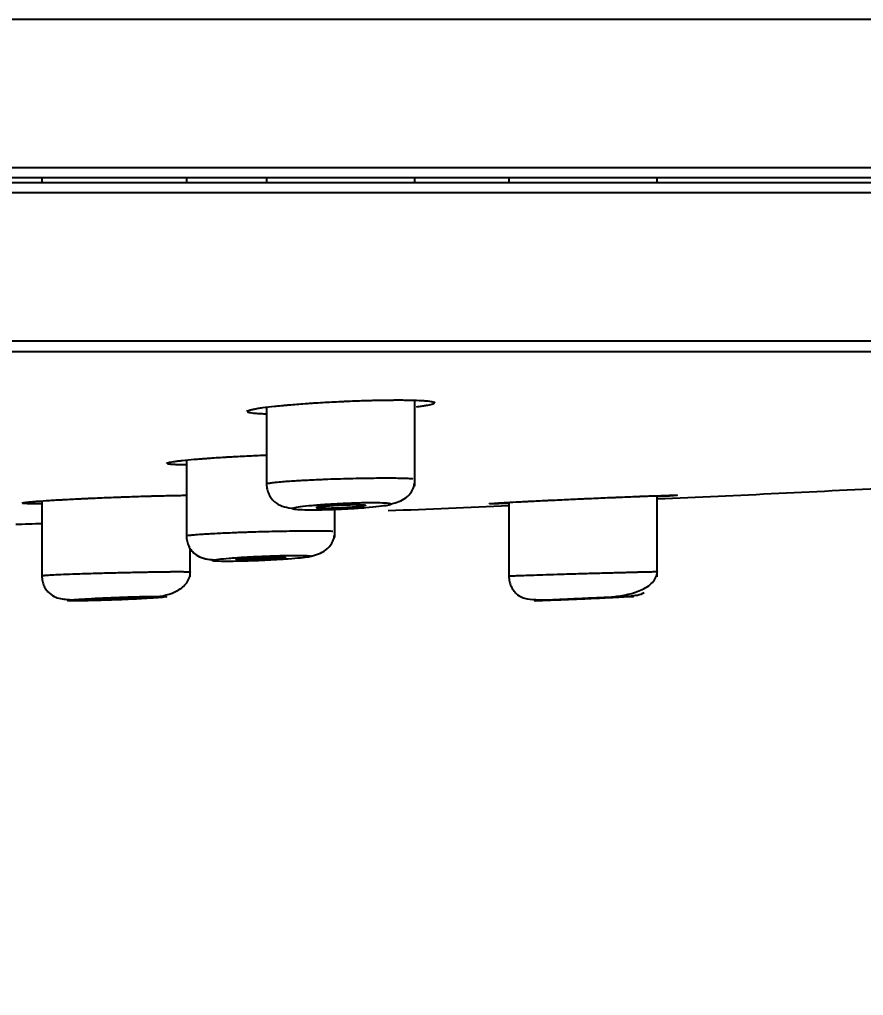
# Model space of a CAD drawing. Header units: millimetres. Extents: x 6110 to 6704, y -2661 to -1821.
# Drawn here: x 6337.052 to 6341.317, y -2068.275 to -2063.343 of the extents above; entities that cross this region are included whole.
import ezdxf

# ---------------------------------------------------------------- set-up
doc = ezdxf.new("R2010")
doc.units = ezdxf.units.MM
doc.header["$LTSCALE"] = 0.1
doc.linetypes.add('HIDDEN2', pattern=[4.7625, 3.175, -1.5875])
doc.layers.add('1', color=4, linetype='HIDDEN2', lineweight=13)
doc.layers.add('DIM', color=3, linetype='Continuous', lineweight=9)
doc.styles.get("Standard").update_dxf_attribs({"font": 'arial.ttf'})
doc.dimstyles.new('ISO-25', dxfattribs={"dimtxt": 2.5, "dimasz": 2.5, "dimexe": 1.25, "dimexo": 0.625, "dimtad": 1, "dimlfac": 5, "dimtxsty": 'Standard', "dimcen": 2.5, "dimadec": 0, "dimazin": 0, "dimtfac": 1, "dimtmove": 0, "dimatfit": 3, "dimfxl": 0, "dimarcsym": 0})

# ---------------------------------------------------------------- blocks, each defined once
blk = doc.blocks.new('*D85')
at = {"layer": 'Defpoints', "color": 0}
for p in [(6324.4599, -2027.3782), (6392.6916, -2027.3782), (6311.704, -2532.5418)]:
    blk.add_point(p, dxfattribs=at)
at = {"layer": 'DIM', "color": 0, "lineweight": -2}
for p, q in [((6325.0849, -2027.3782), (6393.9416, -2027.3782)), ((6392.6916, -2527.5418), (6392.6916, -2032.3782)), ((6312.329, -2532.5418), (6393.9416, -2532.5418))]:
    blk.add_line(p, q, dxfattribs=at)
at = {"layer": 'DIM', "color": 0}
for points in [[(6391.8583, -2032.3782), (6393.5249, -2032.3782), (6392.6916, -2027.3782)], [(6391.8583, -2527.5418), (6393.5249, -2527.5418), (6392.6916, -2532.5418)]]:
    blk.add_solid(points, dxfattribs=at)
at = {"layer": 'DIM', "color": 0, "insert": (6389.0618, -2279.96), "char_height": 5, "attachment_point": 5, "rotation": 90}
blk.add_mtext('2020,7', dxfattribs=at)
blk = doc.blocks.new('*D93')
at = {"layer": 'Defpoints', "color": 0}
for p in [(6325.0849, -2027.3782), (6402.037, -2595.9805), (6423.8203, -2595.9805)]:
    blk.add_point(p, dxfattribs=at)
at = {"layer": 'DIM', "color": 0, "lineweight": -2}
for p, q in [((6325.7099, -2027.3782), (6425.0703, -2027.3782)), ((6423.8203, -2032.3782), (6423.8203, -2590.9805)), ((6402.662, -2595.9805), (6425.0703, -2595.9805))]:
    blk.add_line(p, q, dxfattribs=at)
at = {"layer": 'DIM', "color": 0}
for points in [[(6422.9869, -2032.3782), (6424.6536, -2032.3782), (6423.8203, -2027.3782)], [(6422.9869, -2590.9805), (6424.6536, -2590.9805), (6423.8203, -2595.9805)]]:
    blk.add_solid(points, dxfattribs=at)
at = {"layer": 'DIM', "color": 0, "insert": (6420.1905, -2311.6794), "char_height": 5, "attachment_point": 5, "rotation": 90}
blk.add_mtext('2274,4', dxfattribs=at)

msp = doc.modelspace()

# ---------------------------------------------------------------- hatches: boundary and pattern name
at = {"layer": 'DIM'}
h = msp.add_hatch(dxfattribs=at)
h.set_pattern_fill('ANSI31', color=2)
edge = h.paths.add_edge_path()
edge.add_line((6619.6172, -2595.9805), (6619.6172, -1962.2056))
edge.add_line((6634.6172, -1966.1101), (6619.6172, -1966.1101))
edge.add_line((6634.6172, -2610.9805), (6634.6172, -1966.1101))
edge.add_line((6634.6172, -2610.9805), (6184.4567, -2610.9805))
edge.add_line((6619.6172, -2595.9805), (6184.4567, -2595.9805))
edge.add_line((6184.4567, -2610.9805), (6184.4567, -2595.9805))

# ---------------------------------------------------------------- linework, layer by layer
at = {"layer": '1', "color": 7, "linetype": 'Continuous', "lineweight": -3}
for p, q in [((6351.8421, -2063.3432), (6296.9577, -2063.3432)), ((6296.2749, -2064.0902), (6352.5249, -2064.0902)), ((6296.2749, -2064.1422), (6352.5249, -2064.1422)), ((6337.1652, -2064.1422), (6337.1652, -2064.1672)), ((6337.8959, -2064.1422), (6337.8959, -2064.1672)), ((6338.3007, -2064.1422), (6338.3007, -2064.1672)), ((6339.0507, -2064.1672), (6339.0507, -2064.1422)), ((6339.5249, -2064.1422), (6339.5249, -2064.1672)), ((6340.2749, -2064.1672), (6340.2749, -2064.1422)), ((6296.2749, -2064.1672), (6352.5249, -2064.1672)), ((6352.5249, -2064.2192), (6296.2749, -2064.2192)), ((6296.9577, -2064.9661), (6351.8421, -2064.9661)), ((6351.207, -2065.0233), (6297.5928, -2065.0233)), ((6339.0507, -2065.7007), (6339.0507, -2065.2676)), ((6338.3007, -2065.3025), (6338.3007, -2065.7007)), ((6337.8959, -2065.5696), (6337.8959, -2065.9601)), ((6337.1652, -2065.7761), (6337.1652, -2066.1596)), ((6339.5249, -2065.7832), (6339.5249, -2066.1591)), ((6340.2749, -2066.1591), (6340.2749, -2065.7496)), ((6338.6459, -2065.9601), (6338.6459, -2065.8159)), ((6338.6459, -2065.9607), (6338.6459, -2065.96)), ((6337.9152, -2066.1596), (6337.9152, -2066.017)), ((6339.5249, -2066.1591), (6339.5249, -2066.1596)), ((6340.2749, -2066.1596), (6340.2749, -2066.1591))]:
    msp.add_line(p, q, dxfattribs=at)
for start, end in [(272.631341, 272.913248), (272.319479, 272.459288), (271.887847, 271.918108)]:
    msp.add_arc((6328.7976, -1816.0297), 250, start, end, dxfattribs=at)
for points, knots in [([(6338.2007, -2065.3243), (6338.2007, -2065.3243), (6338.2007, -2065.3242), (6338.2009, -2065.3223), (6338.204, -2065.3203), (6338.2118, -2065.3176), (6338.2135, -2065.3171), (6338.2174, -2065.316), (6338.2195, -2065.3154), (6338.2264, -2065.3138), (6338.2369, -2065.3115), (6338.2503, -2065.3092), (6338.2613, -2065.3074), (6338.2652, -2065.3069), (6338.2732, -2065.3057), (6338.2775, -2065.3051), (6338.2993, -2065.3021), (6338.319, -2065.2997), (6338.3519, -2065.2962), (6338.3634, -2065.295), (6338.3816, -2065.2933), (6338.3878, -2065.2927), (6338.4003, -2065.2916), (6338.4067, -2065.291), (6338.439, -2065.2882), (6338.4663, -2065.286), (6338.5023, -2065.2835), (6338.5095, -2065.283), (6338.5243, -2065.282), (6338.5317, -2065.2815), (6338.5541, -2065.28), (6338.5692, -2065.2791), (6338.6148, -2065.2764), (6338.6456, -2065.2748), (6338.6848, -2065.273), (6338.6926, -2065.2726), (6338.7082, -2065.2719), (6338.716, -2065.2716), (6338.7391, -2065.2707), (6338.7698, -2065.2695), (6338.7999, -2065.2686), (6338.8222, -2065.2679), (6338.8296, -2065.2677), (6338.8444, -2065.2674), (6338.8517, -2065.2672), (6338.8877, -2065.2664), (6338.915, -2065.2661), (6338.9472, -2065.2659), (6338.9536, -2065.2659), (6338.9661, -2065.2658), (6338.9722, -2065.2658), (6338.9904, -2065.2659), (6339.0019, -2065.266), (6339.0347, -2065.2665), (6339.0543, -2065.267), (6339.0759, -2065.268), (6339.0801, -2065.2682), (6339.0881, -2065.2687), (6339.0919, -2065.2689), (6339.1028, -2065.2697), (6339.116, -2065.2707), (6339.1263, -2065.272), (6339.133, -2065.2731), (6339.135, -2065.2735), (6339.1388, -2065.2742), (6339.1405, -2065.2746), (6339.1479, -2065.2766), (6339.1508, -2065.2783), (6339.1507, -2065.2801)], [0, 0, 0, 0, 0.001683, 0.001683, 0.064136, 0.064136, 0.079749, 0.079749, 0.095363, 0.095363, 0.126589, 0.157815, 0.157815, 0.173429, 0.173429, 0.189042, 0.189042, 0.251495, 0.251495, 0.282721, 0.282721, 0.298334, 0.298334, 0.313948, 0.313948, 0.3764, 0.3764, 0.392014, 0.392014, 0.407627, 0.407627, 0.438853, 0.438853, 0.501306, 0.501306, 0.516919, 0.516919, 0.532533, 0.532533, 0.563759, 0.594985, 0.594985, 0.610599, 0.610599, 0.626212, 0.626212, 0.688665, 0.688665, 0.704278, 0.704278, 0.719891, 0.719891, 0.751118, 0.751118, 0.813571, 0.813571, 0.829184, 0.829184, 0.844797, 0.844797, 0.876023, 0.90725, 0.90725, 0.922863, 0.922863, 0.938476, 0.938476, 1, 1, 1, 1]), ([(6339.1471, -2065.2838), (6339.1466, -2065.2841), (6339.146, -2065.2844), (6339.1442, -2065.2852), (6339.1428, -2065.2858), (6339.1351, -2065.2884), (6339.126, -2065.2906), (6339.111, -2065.2935), (6339.1079, -2065.2941), (6339.1011, -2065.2953), (6339.0976, -2065.2959), (6339.0865, -2065.2976), (6339.0785, -2065.2988), (6339.0654, -2065.3006), (6339.0609, -2065.3012), (6339.0561, -2065.3018)], [0, 0, 0, 0, 0.053089, 0.053089, 0.147572, 0.147572, 0.525505, 0.525505, 0.619988, 0.619988, 0.714471, 0.714471, 0.903438, 0.903438, 1, 1, 1, 1]), ([(6338.2955, -2065.3371), (6338.29, -2065.3369), (6338.2848, -2065.3367), (6338.2712, -2065.3361), (6338.2632, -2065.3357), (6338.2523, -2065.3349), (6338.2488, -2065.3347), (6338.2421, -2065.3341), (6338.239, -2065.3338), (6338.2243, -2065.3323), (6338.2154, -2065.331), (6338.208, -2065.329), (6338.2067, -2065.3286), (6338.2048, -2065.3279), (6338.2041, -2065.3276), (6338.2035, -2065.3273)], [0, 0, 0, 0, 0.108373, 0.108373, 0.292062, 0.292062, 0.383906, 0.383906, 0.47575, 0.47575, 0.843127, 0.843127, 0.934971, 0.934971, 1, 1, 1, 1]), ([(6337.7959, -2065.5861), (6337.7959, -2065.5861), (6337.7959, -2065.5861), (6337.7959, -2065.5848), (6337.7989, -2065.5833), (6337.8065, -2065.5814), (6337.8083, -2065.581), (6337.8121, -2065.5801), (6337.8141, -2065.5797), (6337.8209, -2065.5785), (6337.8314, -2065.5768), (6337.8446, -2065.575), (6337.8556, -2065.5736), (6337.8594, -2065.5732), (6337.8674, -2065.5723), (6337.8716, -2065.5718), (6337.8933, -2065.5695), (6337.913, -2065.5676), (6337.9458, -2065.5648), (6337.9573, -2065.5638), (6337.9754, -2065.5624), (6337.9816, -2065.5619), (6337.9941, -2065.561), (6338.0005, -2065.5605), (6338.0327, -2065.5582), (6338.0599, -2065.5564), (6338.0958, -2065.5542), (6338.1031, -2065.5537), (6338.1178, -2065.5529), (6338.1253, -2065.5524), (6338.1477, -2065.5512), (6338.1627, -2065.5504), (6338.2082, -2065.548), (6338.2391, -2065.5465), (6338.2782, -2065.5448), (6338.2861, -2065.5445), (6338.2963, -2065.5441), (6338.2986, -2065.544), (6338.301, -2065.5439)], [0, 0, 0, 0, 0.000706, 0.000706, 0.12072, 0.12072, 0.150723, 0.150723, 0.180726, 0.180726, 0.240733, 0.30074, 0.30074, 0.330743, 0.330743, 0.360747, 0.360747, 0.48076, 0.48076, 0.540767, 0.540767, 0.57077, 0.57077, 0.600774, 0.600774, 0.720787, 0.720787, 0.750791, 0.750791, 0.780794, 0.780794, 0.840801, 0.840801, 0.960814, 0.960814, 0.990818, 0.990818, 1, 1, 1, 1]), ([(6337.8906, -2065.5943), (6337.8855, -2065.5942), (6337.8806, -2065.5941), (6337.8673, -2065.5938), (6337.8593, -2065.5936), (6337.8483, -2065.5932), (6337.8448, -2065.593), (6337.8381, -2065.5927), (6337.8349, -2065.5925), (6337.82, -2065.5916), (6337.8111, -2065.5907), (6337.8035, -2065.5894), (6337.8022, -2065.5892), (6337.8002, -2065.5887), (6337.7995, -2065.5885), (6337.7988, -2065.5883)], [0, 0, 0, 0, 0.101181, 0.101181, 0.28616, 0.28616, 0.378649, 0.378649, 0.471138, 0.471138, 0.841095, 0.841095, 0.933585, 0.933585, 1, 1, 1, 1]), ([(6338.3007, -2065.6901), (6338.3008, -2065.6895), (6338.3031, -2065.688), (6338.3146, -2065.6854), (6338.3374, -2065.6823), (6338.3697, -2065.6792), (6338.4069, -2065.6763), (6338.443, -2065.6739), (6338.4795, -2065.6718), (6338.5153, -2065.6699), (6338.5492, -2065.6683), (6338.5804, -2065.6669), (6338.6213, -2065.6652), (6338.6736, -2065.6635), (6338.7375, -2065.6618), (6338.7993, -2065.6606), (6338.8573, -2065.6599), (6338.91, -2065.6597), (6338.9558, -2065.6599), (6338.9937, -2065.6607), (6339.0227, -2065.6619), (6339.0357, -2065.6631), (6339.0405, -2065.6638)], [0, 0, 0, 0, 0.043557, 0.095655, 0.154046, 0.218725, 0.266706, 0.311103, 0.351913, 0.389136, 0.422771, 0.452817, 0.479274, 0.538158, 0.596778, 0.655137, 0.713238, 0.771085, 0.828681, 0.88603, 0.943135, 1, 1, 1, 1]), ([(6338.9226, -2065.7924), (6338.932, -2065.7905), (6338.9684, -2065.7818), (6339.0117, -2065.7623), (6339.0407, -2065.7186), (6339.049, -2065.6899), (6339.0504, -2065.6748), (6339.0505, -2065.667)], [0, 0, 0, 0, 0.153038, 0.611937, 0.813676, 0.908836, 1, 1, 1, 1]), ([(6338.3009, -2065.6901), (6338.301, -2065.6997), (6338.303, -2065.718), (6338.3118, -2065.7432), (6338.325, -2065.7644), (6338.3472, -2065.7873), (6338.381, -2065.8047), (6338.4156, -2065.8114), (6338.4394, -2065.8137), (6338.447, -2065.8143)], [0, 0, 0, 0, 0.098942, 0.200658, 0.304784, 0.411555, 0.636712, 0.88751, 1, 1, 1, 1]), ([(6337.0652, -2065.787), (6337.0651, -2065.7862), (6337.0681, -2065.7853), (6337.0756, -2065.7841), (6337.0773, -2065.7838), (6337.081, -2065.7833), (6337.0831, -2065.7831), (6337.0898, -2065.7822), (6337.1002, -2065.7811), (6337.1134, -2065.7799), (6337.1243, -2065.779), (6337.1281, -2065.7787), (6337.1361, -2065.778), (6337.1403, -2065.7777), (6337.1619, -2065.7761), (6337.1815, -2065.7747), (6337.2142, -2065.7726), (6337.2257, -2065.7719), (6337.2438, -2065.7709), (6337.25, -2065.7705), (6337.2625, -2065.7698), (6337.2689, -2065.7694), (6337.3011, -2065.7677), (6337.3283, -2065.7663), (6337.3642, -2065.7645), (6337.3714, -2065.7642), (6337.3861, -2065.7635), (6337.3936, -2065.7631), (6337.4159, -2065.7621), (6337.431, -2065.7614), (6337.4765, -2065.7595), (6337.5073, -2065.7582), (6337.5465, -2065.7567), (6337.5543, -2065.7564), (6337.5699, -2065.7558), (6337.5776, -2065.7555), (6337.6008, -2065.7547), (6337.6314, -2065.7537), (6337.6615, -2065.7527), (6337.6839, -2065.752), (6337.6913, -2065.7518), (6337.7061, -2065.7514), (6337.7134, -2065.7511), (6337.7495, -2065.7501), (6337.7768, -2065.7495), (6337.8091, -2065.7488), (6337.8155, -2065.7486), (6337.8281, -2065.7484), (6337.8343, -2065.7483), (6337.8525, -2065.748), (6337.8641, -2065.7478), (6337.8841, -2065.7475), (6337.8927, -2065.7474), (6337.9009, -2065.7474)], [0, 0, 0, 0, 0.080023, 0.080023, 0.100182, 0.100182, 0.120341, 0.120341, 0.160659, 0.200977, 0.200977, 0.221136, 0.221136, 0.241295, 0.241295, 0.321931, 0.321931, 0.362249, 0.362249, 0.382408, 0.382408, 0.402567, 0.402567, 0.483203, 0.483203, 0.503362, 0.503362, 0.523521, 0.523521, 0.563839, 0.563839, 0.644475, 0.644475, 0.664634, 0.664634, 0.684793, 0.684793, 0.725111, 0.765429, 0.765429, 0.785588, 0.785588, 0.805747, 0.805747, 0.886383, 0.886383, 0.906542, 0.906542, 0.926701, 0.926701, 0.967019, 0.967019, 1, 1, 1, 1]), ([(6338.9248, -2065.7884), (6338.9248, -2065.7884), (6338.9248, -2065.7884), (6338.9239, -2065.7882), (6338.923, -2065.788), (6338.9142, -2065.7866), (6338.9018, -2065.7856), (6338.8695, -2065.7843), (6338.8493, -2065.7841), (6338.8037, -2065.7842), (6338.7778, -2065.7847), (6338.724, -2065.7862), (6338.6953, -2065.7874), (6338.6393, -2065.7902), (6338.6112, -2065.7919), (6338.5593, -2065.7956), (6338.5349, -2065.7977), (6338.4932, -2065.8019), (6338.4754, -2065.8041), (6338.4485, -2065.8083), (6338.4392, -2065.8104), (6338.4302, -2065.8141), (6338.4304, -2065.8159), (6338.4383, -2065.8182), (6338.4432, -2065.819), (6338.4602, -2065.8207), (6338.4752, -2065.8215), (6338.5121, -2065.8223), (6338.5344, -2065.8224), (6338.5831, -2065.8218), (6338.6102, -2065.8211), (6338.6654, -2065.8192), (6338.6943, -2065.8178), (6338.7497, -2065.8147), (6338.777, -2065.8129), (6338.8262, -2065.809), (6338.8489, -2065.8068), (6338.8864, -2065.8026), (6338.9017, -2065.8004), (6338.9232, -2065.7962), (6338.9296, -2065.7943), (6338.9326, -2065.791), (6338.9304, -2065.7896), (6338.9248, -2065.7884)], [0, 0, 0, 0, 0.000021, 0.000021, 0.00712, 0.00712, 0.06064, 0.06064, 0.114103, 0.114103, 0.167712, 0.167712, 0.221477, 0.221477, 0.275374, 0.275374, 0.329324, 0.329324, 0.383221, 0.383221, 0.437024, 0.437024, 0.490832, 0.490832, 0.523803, 0.523803, 0.577282, 0.577282, 0.630809, 0.630809, 0.684464, 0.684464, 0.738275, 0.738275, 0.792199, 0.792199, 0.846144, 0.846144, 0.900009, 0.900009, 0.953727, 0.953727, 1, 1, 1, 1]), ([(6339.4249, -2065.7902), (6339.4249, -2065.7899), (6339.4277, -2065.7895), (6339.4349, -2065.7889), (6339.4365, -2065.7888), (6339.4402, -2065.7885), (6339.4423, -2065.7883), (6339.4489, -2065.7878), (6339.4591, -2065.7871), (6339.4722, -2065.7863), (6339.483, -2065.7856), (6339.4868, -2065.7854), (6339.4947, -2065.7849), (6339.4989, -2065.7847), (6339.5204, -2065.7834), (6339.5399, -2065.7823), (6339.5725, -2065.7806), (6339.5839, -2065.78), (6339.602, -2065.7791), (6339.6081, -2065.7787), (6339.6206, -2065.7781), (6339.6269, -2065.7778), (6339.659, -2065.7762), (6339.6862, -2065.7748), (6339.722, -2065.7731), (6339.7293, -2065.7727), (6339.744, -2065.772), (6339.7514, -2065.7717), (6339.7737, -2065.7706), (6339.7888, -2065.7699), (6339.8342, -2065.7678), (6339.865, -2065.7664), (6339.9042, -2065.7646), (6339.912, -2065.7643), (6339.9276, -2065.7636), (6339.9353, -2065.7632), (6339.9585, -2065.7622), (6339.9891, -2065.7609), (6340.0193, -2065.7596), (6340.0417, -2065.7586), (6340.0491, -2065.7583), (6340.0639, -2065.7577), (6340.0712, -2065.7574), (6340.1073, -2065.7559), (6340.1347, -2065.7548), (6340.1671, -2065.7535), (6340.1735, -2065.7533), (6340.1861, -2065.7528), (6340.1923, -2065.7525), (6340.2106, -2065.7518), (6340.2222, -2065.7514), (6340.2553, -2065.7502), (6340.2752, -2065.7495), (6340.2971, -2065.7488), (6340.3014, -2065.7487), (6340.3095, -2065.7484), (6340.3134, -2065.7483), (6340.3246, -2065.748), (6340.338, -2065.7476), (6340.3487, -2065.7474), (6340.3557, -2065.7473), (6340.3578, -2065.7473), (6340.3617, -2065.7472), (6340.3635, -2065.7472), (6340.3714, -2065.7472), (6340.3746, -2065.7473), (6340.375, -2065.7477), (6340.3744, -2065.7479), (6340.3723, -2065.7482), (6340.3714, -2065.7483), (6340.3692, -2065.7486), (6340.3679, -2065.7487), (6340.3606, -2065.7494), (6340.3518, -2065.75), (6340.3372, -2065.751), (6340.3341, -2065.7512), (6340.3275, -2065.7516), (6340.3241, -2065.7519), (6340.3132, -2065.7525), (6340.3053, -2065.753), (6340.2915, -2065.7538), (6340.286, -2065.7542), (6340.2802, -2065.7545)], [0, 0, 0, 0, 0.05024, 0.05024, 0.063207, 0.063207, 0.076174, 0.076174, 0.102108, 0.128042, 0.128042, 0.141009, 0.141009, 0.153976, 0.153976, 0.205844, 0.205844, 0.231779, 0.231779, 0.244746, 0.244746, 0.257713, 0.257713, 0.309581, 0.309581, 0.322548, 0.322548, 0.335515, 0.335515, 0.361449, 0.361449, 0.413318, 0.413318, 0.426285, 0.426285, 0.439252, 0.439252, 0.465186, 0.49112, 0.49112, 0.504087, 0.504087, 0.517054, 0.517054, 0.568922, 0.568922, 0.581889, 0.581889, 0.594856, 0.594856, 0.620791, 0.620791, 0.672659, 0.672659, 0.685626, 0.685626, 0.698593, 0.698593, 0.724527, 0.750461, 0.750461, 0.763428, 0.763428, 0.776395, 0.776395, 0.828264, 0.828264, 0.854198, 0.854198, 0.867165, 0.867165, 0.880132, 0.880132, 0.932, 0.932, 0.944967, 0.944967, 0.957934, 0.957934, 0.983868, 0.983868, 1, 1, 1, 1]), ([(6337.1599, -2065.7906), (6337.155, -2065.7906), (6337.1504, -2065.7906), (6337.1373, -2065.7906), (6337.1293, -2065.7906), (6337.1182, -2065.7905), (6337.1146, -2065.7904), (6337.1079, -2065.7903), (6337.1047, -2065.7903), (6337.0897, -2065.7899), (6337.0807, -2065.7895), (6337.073, -2065.7889), (6337.0717, -2065.7887), (6337.0696, -2065.7885), (6337.0689, -2065.7883), (6337.0682, -2065.7882)], [0, 0, 0, 0, 0.096411, 0.096411, 0.282179, 0.282179, 0.375064, 0.375064, 0.467948, 0.467948, 0.839485, 0.839485, 0.932369, 0.932369, 1, 1, 1, 1]), ([(6338.5507, -2065.8098), (6338.5507, -2065.8098), (6338.5507, -2065.8098), (6338.5508, -2065.8093), (6338.5516, -2065.8088), (6338.5536, -2065.8081), (6338.554, -2065.808), (6338.555, -2065.8077), (6338.5567, -2065.8072), (6338.5601, -2065.8065), (6338.5636, -2065.8059), (6338.5665, -2065.8054), (6338.5675, -2065.8053), (6338.5696, -2065.805), (6338.5707, -2065.8048), (6338.5764, -2065.804), (6338.5816, -2065.8034), (6338.5902, -2065.8025), (6338.5932, -2065.8022), (6338.5996, -2065.8016), (6338.6029, -2065.8013), (6338.6131, -2065.8004), (6338.6203, -2065.7998), (6338.6316, -2065.799), (6338.6355, -2065.7987), (6338.6434, -2065.7982), (6338.6473, -2065.798), (6338.6593, -2065.7973), (6338.6674, -2065.7969), (6338.6798, -2065.7963), (6338.6839, -2065.7961), (6338.692, -2065.7958), (6338.7001, -2065.7955), (6338.708, -2065.7952), (6338.7159, -2065.795), (6338.7198, -2065.7949), (6338.7312, -2065.7947), (6338.7384, -2065.7946), (6338.7485, -2065.7945), (6338.7519, -2065.7945), (6338.7582, -2065.7945), (6338.7613, -2065.7945), (6338.7699, -2065.7947), (6338.7751, -2065.7948), (6338.782, -2065.7951), (6338.7841, -2065.7952), (6338.788, -2065.7955), (6338.7914, -2065.7958), (6338.7942, -2065.7961), (6338.7966, -2065.7965), (6338.7976, -2065.7967), (6338.8, -2065.7973), (6338.8007, -2065.7977), (6338.8007, -2065.7985), (6338.8005, -2065.7987), (6338.7999, -2065.7991), (6338.7997, -2065.7993), (6338.7991, -2065.7995), (6338.7987, -2065.7997), (6338.7967, -2065.8004), (6338.7944, -2065.801), (6338.7897, -2065.8019), (6338.7879, -2065.8022), (6338.784, -2065.8028), (6338.7819, -2065.8031), (6338.7751, -2065.804), (6338.77, -2065.8047), (6338.7613, -2065.8056), (6338.7582, -2065.8059), (6338.7519, -2065.8065), (6338.7454, -2065.8071), (6338.7384, -2065.8077), (6338.7312, -2065.8082), (6338.7274, -2065.8085), (6338.7161, -2065.8093), (6338.7083, -2065.8098), (6338.6963, -2065.8105), (6338.6922, -2065.8108), (6338.684, -2065.8112), (6338.6799, -2065.8114), (6338.6677, -2065.812), (6338.6596, -2065.8123), (6338.6475, -2065.8127), (6338.6435, -2065.8128), (6338.6356, -2065.8131), (6338.6279, -2065.8133), (6338.6205, -2065.8134), (6338.6133, -2065.8135), (6338.6098, -2065.8135), (6338.5995, -2065.8136), (6338.5931, -2065.8136), (6338.5873, -2065.8135)], [0, 0, 0, 0, 0.000366, 0.000366, 0.036068, 0.036068, 0.044993, 0.044993, 0.053918, 0.071769, 0.089619, 0.089619, 0.098545, 0.098545, 0.10747, 0.10747, 0.143171, 0.143171, 0.161022, 0.161022, 0.178872, 0.178872, 0.214574, 0.214574, 0.232424, 0.232424, 0.250275, 0.250275, 0.285976, 0.285976, 0.303827, 0.303827, 0.321677, 0.339528, 0.339528, 0.357378, 0.357378, 0.39308, 0.39308, 0.41093, 0.41093, 0.428781, 0.428781, 0.464482, 0.464482, 0.482333, 0.482333, 0.500183, 0.518034, 0.518034, 0.535884, 0.535884, 0.571586, 0.571586, 0.589436, 0.589436, 0.598362, 0.598362, 0.607287, 0.607287, 0.642988, 0.642988, 0.660839, 0.660839, 0.678689, 0.678689, 0.71439, 0.71439, 0.732241, 0.732241, 0.750092, 0.767942, 0.767942, 0.785793, 0.785793, 0.821494, 0.821494, 0.839345, 0.839345, 0.857195, 0.857195, 0.892896, 0.892896, 0.910747, 0.910747, 0.928598, 0.946448, 0.946448, 0.964299, 0.964299, 1, 1, 1, 1]), ([(6338.5873, -2065.8135), (6338.5814, -2065.8134), (6338.5763, -2065.8133), (6338.5695, -2065.813), (6338.5674, -2065.8128), (6338.5635, -2065.8126), (6338.5617, -2065.8124), (6338.5571, -2065.812), (6338.5547, -2065.8116), (6338.5524, -2065.811), (6338.5519, -2065.8108), (6338.5515, -2065.8106)], [0, 0, 0, 0, 0.291796, 0.291796, 0.437694, 0.437694, 0.583592, 0.583592, 0.875389, 0.875389, 1, 1, 1, 1]), ([(6339.5196, -2065.7885), (6339.5152, -2065.7886), (6339.511, -2065.7888), (6339.4982, -2065.7892), (6339.4901, -2065.7894), (6339.4789, -2065.7897), (6339.4753, -2065.7898), (6339.4685, -2065.79), (6339.4653, -2065.7901), (6339.4502, -2065.7904), (6339.441, -2065.7906), (6339.4332, -2065.7906), (6339.4318, -2065.7906), (6339.4297, -2065.7906), (6339.4289, -2065.7906), (6339.4282, -2065.7905)], [0, 0, 0, 0, 0.088232, 0.088232, 0.275566, 0.275566, 0.369233, 0.369233, 0.4629, 0.4629, 0.837567, 0.837567, 0.931234, 0.931234, 1, 1, 1, 1]), ([(6337.8959, -2065.9523), (6337.8959, -2065.9523), (6337.896, -2065.9518), (6337.899, -2065.9506), (6337.9117, -2065.9487), (6337.9348, -2065.9464), (6337.9678, -2065.9439), (6338.0073, -2065.9415), (6338.048, -2065.9394), (6338.0875, -2065.9376), (6338.1241, -2065.936), (6338.1563, -2065.9347), (6338.1834, -2065.9337), (6338.2174, -2065.9325), (6338.2605, -2065.9311), (6338.3142, -2065.9297), (6338.3665, -2065.9286), (6338.4164, -2065.9277), (6338.463, -2065.927), (6338.5055, -2065.9266), (6338.5433, -2065.9265), (6338.5757, -2065.9267), (6338.6023, -2065.9271), (6338.6228, -2065.9277), (6338.6324, -2065.9283), (6338.6361, -2065.9287)], [0, 0, 0, 0, 0.002405, 0.049906, 0.101946, 0.158521, 0.219632, 0.273913, 0.322499, 0.365384, 0.402567, 0.434045, 0.459815, 0.479876, 0.529469, 0.578596, 0.62726, 0.675461, 0.7232, 0.770478, 0.817297, 0.863657, 0.90956, 0.955007, 1, 1, 1, 1]), ([(6338.5166, -2066.056), (6338.5219, -2066.0551), (6338.5551, -2066.0484), (6338.5993, -2066.0326), (6338.6334, -2065.9878), (6338.6438, -2065.9565), (6338.6455, -2065.9396), (6338.6456, -2065.9309)], [0, 0, 0, 0, 0.09014, 0.561656, 0.784779, 0.89394, 1, 1, 1, 1]), ([(6337.896, -2065.9523), (6337.8962, -2065.9618), (6337.898, -2065.9799), (6337.9067, -2066.005), (6337.9197, -2066.0259), (6337.9414, -2066.0484), (6337.9742, -2066.0652), (6338.0107, -2066.0717), (6338.0378, -2066.0736), (6338.0495, -2066.0742)], [0, 0, 0, 0, 0.09316, 0.188307, 0.285543, 0.385488, 0.598115, 0.838423, 1, 1, 1, 1]), ([(6337.9148, -2066.0177), (6337.9164, -2066.0202), (6337.9228, -2066.0293), (6337.9409, -2066.0482), (6337.9729, -2066.065), (6338.009, -2066.0718), (6338.0358, -2066.0738), (6338.0485, -2066.0745)], [0, 0, 0, 0, 0.047887, 0.179343, 0.454905, 0.761697, 1, 1, 1, 1]), ([(6338.5198, -2066.0535), (6338.5198, -2066.0535), (6338.5198, -2066.0534), (6338.5192, -2066.0534), (6338.5186, -2066.0533), (6338.5108, -2066.0523), (6338.4988, -2066.0517), (6338.4674, -2066.0511), (6338.4475, -2066.0511), (6338.4025, -2066.0516), (6338.3769, -2066.0521), (6338.3233, -2066.0537), (6338.2947, -2066.0548), (6338.2387, -2066.0573), (6338.2105, -2066.0588), (6338.1583, -2066.0619), (6338.1336, -2066.0636), (6338.0913, -2066.067), (6338.073, -2066.0688), (6338.0452, -2066.0721), (6338.0353, -2066.0736), (6338.0252, -2066.0764), (6338.0248, -2066.0777), (6338.0319, -2066.0793), (6338.0364, -2066.0799), (6338.0526, -2066.081), (6338.0672, -2066.0814), (6338.1033, -2066.0817), (6338.1253, -2066.0815), (6338.1735, -2066.0807), (6338.2004, -2066.08), (6338.2554, -2066.0781), (6338.2843, -2066.0769), (6338.3398, -2066.0741), (6338.3672, -2066.0726), (6338.4169, -2066.0693), (6338.4399, -2066.0676), (6338.4781, -2066.0642), (6338.494, -2066.0625), (6338.5165, -2066.0593), (6338.5235, -2066.0578), (6338.5276, -2066.0553), (6338.5256, -2066.0543), (6338.5198, -2066.0535)], [0, 0, 0, 0, 0.000017, 0.000017, 0.004919, 0.004919, 0.058492, 0.058492, 0.112069, 0.112069, 0.165744, 0.165744, 0.21952, 0.21952, 0.273367, 0.273367, 0.327225, 0.327225, 0.381031, 0.381031, 0.434769, 0.434769, 0.48851, 0.48851, 0.521599, 0.521599, 0.575162, 0.575162, 0.628776, 0.628776, 0.682482, 0.682482, 0.736283, 0.736283, 0.790141, 0.790141, 0.843991, 0.843991, 0.897772, 0.897772, 0.951453, 0.951453, 1, 1, 1, 1]), ([(6338.1459, -2066.0723), (6338.1459, -2066.0723), (6338.1459, -2066.0723), (6338.1459, -2066.072), (6338.1467, -2066.0716), (6338.1491, -2066.071), (6338.1501, -2066.0707), (6338.1525, -2066.0703), (6338.1552, -2066.0699), (6338.1587, -2066.0694), (6338.1616, -2066.069), (6338.1626, -2066.0689), (6338.1647, -2066.0687), (6338.1658, -2066.0685), (6338.1715, -2066.0679), (6338.1767, -2066.0674), (6338.1853, -2066.0667), (6338.1883, -2066.0664), (6338.1947, -2066.0659), (6338.198, -2066.0657), (6338.2082, -2066.065), (6338.2154, -2066.0645), (6338.2267, -2066.0638), (6338.2306, -2066.0636), (6338.2385, -2066.0631), (6338.2424, -2066.0629), (6338.2544, -2066.0623), (6338.2625, -2066.0619), (6338.2749, -2066.0614), (6338.279, -2066.0612), (6338.2871, -2066.0609), (6338.2952, -2066.0606), (6338.3031, -2066.0603), (6338.3109, -2066.0601), (6338.3148, -2066.06), (6338.3262, -2066.0597), (6338.3334, -2066.0596), (6338.3436, -2066.0594), (6338.3469, -2066.0594), (6338.3533, -2066.0593), (6338.3563, -2066.0593), (6338.365, -2066.0593), (6338.3702, -2066.0594), (6338.377, -2066.0595), (6338.3792, -2066.0596), (6338.383, -2066.0597), (6338.3865, -2066.0599), (6338.3893, -2066.0601), (6338.3917, -2066.0603), (6338.3927, -2066.0605), (6338.3951, -2066.0609), (6338.3959, -2066.0612), (6338.3959, -2066.0617), (6338.3957, -2066.0619), (6338.3951, -2066.0622), (6338.3948, -2066.0623), (6338.3942, -2066.0625), (6338.3939, -2066.0626), (6338.3919, -2066.0631), (6338.3895, -2066.0636), (6338.3848, -2066.0643), (6338.3831, -2066.0645), (6338.3792, -2066.065), (6338.3771, -2066.0652), (6338.3703, -2066.0659), (6338.3652, -2066.0664), (6338.3564, -2066.0672), (6338.3534, -2066.0674), (6338.3471, -2066.0679), (6338.3406, -2066.0684), (6338.3336, -2066.0689), (6338.3264, -2066.0694), (6338.3226, -2066.0696), (6338.3113, -2066.0703), (6338.3035, -2066.0707), (6338.2915, -2066.0714), (6338.2874, -2066.0716), (6338.2792, -2066.0719), (6338.2751, -2066.0721), (6338.2629, -2066.0727), (6338.2548, -2066.073), (6338.2427, -2066.0734), (6338.2387, -2066.0735), (6338.2308, -2066.0738), (6338.2231, -2066.074), (6338.2157, -2066.0741), (6338.2085, -2066.0743), (6338.205, -2066.0743), (6338.1947, -2066.0745), (6338.1883, -2066.0745), (6338.1825, -2066.0745)], [0, 0, 0, 0, 0.000213, 0.000213, 0.035919, 0.035919, 0.053773, 0.053773, 0.071626, 0.089479, 0.089479, 0.098406, 0.098406, 0.107333, 0.107333, 0.143039, 0.143039, 0.160893, 0.160893, 0.178746, 0.178746, 0.214453, 0.214453, 0.232306, 0.232306, 0.250159, 0.250159, 0.285866, 0.285866, 0.303719, 0.303719, 0.321573, 0.339426, 0.339426, 0.35728, 0.35728, 0.392986, 0.392986, 0.41084, 0.41084, 0.428693, 0.428693, 0.4644, 0.4644, 0.482253, 0.482253, 0.500106, 0.51796, 0.51796, 0.535813, 0.535813, 0.57152, 0.57152, 0.589373, 0.589373, 0.5983, 0.5983, 0.607226, 0.607226, 0.642933, 0.642933, 0.660786, 0.660786, 0.67864, 0.67864, 0.714346, 0.714346, 0.7322, 0.7322, 0.750053, 0.767906, 0.767906, 0.78576, 0.78576, 0.821467, 0.821467, 0.83932, 0.83932, 0.857173, 0.857173, 0.89288, 0.89288, 0.910733, 0.910733, 0.928587, 0.94644, 0.94644, 0.964293, 0.964293, 1, 1, 1, 1]), ([(6338.1825, -2066.0745), (6338.1766, -2066.0745), (6338.1715, -2066.0745), (6338.1647, -2066.0743), (6338.1626, -2066.0743), (6338.1587, -2066.0741), (6338.1569, -2066.0741), (6338.1522, -2066.0738), (6338.1499, -2066.0735), (6338.1476, -2066.0731), (6338.147, -2066.073), (6338.1467, -2066.0729)], [0, 0, 0, 0, 0.291644, 0.291644, 0.437466, 0.437466, 0.583288, 0.583288, 0.874932, 0.874932, 1, 1, 1, 1]), ([(6337.1652, -2066.1539), (6337.1652, -2066.1537), (6337.1664, -2066.1532), (6337.1749, -2066.152), (6337.1975, -2066.1504), (6337.2347, -2066.1485), (6337.2878, -2066.1462), (6337.3461, -2066.1441), (6337.4011, -2066.1423), (6337.447, -2066.1409), (6337.4928, -2066.1397), (6337.5378, -2066.1385), (6337.5813, -2066.1375), (6337.6227, -2066.1366), (6337.6616, -2066.1358), (6337.6977, -2066.1351), (6337.7308, -2066.1345), (6337.7607, -2066.134), (6337.7875, -2066.1337), (6337.8111, -2066.1334), (6337.8252, -2066.1333), (6337.8317, -2066.1333)], [0, 0, 0, 0, 0.02925, 0.097521, 0.171712, 0.251819, 0.33784, 0.429769, 0.483665, 0.535889, 0.586442, 0.635322, 0.68253, 0.728066, 0.77193, 0.814122, 0.854642, 0.893489, 0.930665, 0.966168, 1, 1, 1, 1]), ([(6337.1652, -2066.1541), (6337.1653, -2066.1635), (6337.1672, -2066.1813), (6337.1758, -2066.206), (6337.1883, -2066.2267), (6337.2082, -2066.2481), (6337.2366, -2066.2646), (6337.2785, -2066.2741), (6337.344, -2066.2764), (6337.4367, -2066.2766), (6337.4946, -2066.2751), (6337.5115, -2066.2746)], [0, 0, 0, 0, 0.054071, 0.107772, 0.160442, 0.211929, 0.313164, 0.4199, 0.654383, 0.90205, 1, 1, 1, 1]), ([(6337.5115, -2066.2746), (6337.5171, -2066.2745), (6337.5456, -2066.2738), (6337.6229, -2066.2707), (6337.7342, -2066.2664), (6337.8406, -2066.2424), (6337.8941, -2066.198), (6337.9121, -2066.1636), (6337.9151, -2066.1449), (6337.9151, -2066.1351)], [0, 0, 0, 0, 0.030682, 0.155397, 0.411264, 0.683841, 0.838453, 0.919144, 1, 1, 1, 1]), ([(6337.8317, -2066.1333), (6337.8422, -2066.1332), (6337.8614, -2066.1332), (6337.8848, -2066.1334), (6337.9021, -2066.1338), (6337.9128, -2066.1343), (6337.9152, -2066.1349), (6337.9152, -2066.1352), (6337.9152, -2066.1352)], [0, 0, 0, 0, 0.194113, 0.390564, 0.589356, 0.790493, 0.993976, 1, 1, 1, 1]), ([(6339.5249, -2066.1558), (6339.5249, -2066.1557), (6339.5258, -2066.1554), (6339.5338, -2066.1548), (6339.5551, -2066.1538), (6339.5891, -2066.1524), (6339.6363, -2066.1508), (6339.6964, -2066.1488), (6339.7583, -2066.1468), (6339.8152, -2066.145), (6339.8626, -2066.1436), (6339.9087, -2066.1423), (6339.9527, -2066.1411), (6339.994, -2066.14), (6340.0324, -2066.139), (6340.0674, -2066.138), (6340.0991, -2066.1372), (6340.1273, -2066.1364), (6340.1522, -2066.1357), (6340.1738, -2066.1351), (6340.1925, -2066.1346), (6340.2083, -2066.1342), (6340.2216, -2066.1339), (6340.2293, -2066.1337), (6340.2327, -2066.1337)], [0, 0, 0, 0, 0.027494, 0.090361, 0.156633, 0.226312, 0.299396, 0.375884, 0.455776, 0.505713, 0.5537, 0.599738, 0.643825, 0.685961, 0.726147, 0.764382, 0.800665, 0.834997, 0.867377, 0.897806, 0.926282, 0.952807, 0.977379, 1, 1, 1, 1]), ([(6339.5251, -2066.1558), (6339.5252, -2066.1651), (6339.5271, -2066.1827), (6339.5354, -2066.2073), (6339.5476, -2066.2279), (6339.5662, -2066.2489), (6339.5923, -2066.2652), (6339.6275, -2066.2742), (6339.6769, -2066.2755), (6339.749, -2066.275), (6339.7959, -2066.2737), (6339.8073, -2066.2734)], [0, 0, 0, 0, 0.060708, 0.119915, 0.17661, 0.230436, 0.331314, 0.432937, 0.661881, 0.919479, 1, 1, 1, 1]), ([(6339.9613, -2066.2671), (6339.989, -2066.2657), (6340.0427, -2066.2621), (6340.1211, -2066.251), (6340.1966, -2066.2287), (6340.2473, -2066.1958), (6340.2706, -2066.1616), (6340.2746, -2066.1431), (6340.2746, -2066.1335)], [0, 0, 0, 0, 0.178577, 0.349349, 0.542677, 0.76127, 0.879046, 1, 1, 1, 1]), ([(6340.2327, -2066.1337), (6340.2383, -2066.1336), (6340.2483, -2066.1334), (6340.2601, -2066.1333), (6340.2686, -2066.1332), (6340.2738, -2066.1333), (6340.2749, -2066.1334), (6340.2749, -2066.1334)], [0, 0, 0, 0, 0.200694, 0.401094, 0.601201, 0.801017, 1, 1, 1, 1]), ([(6337.7394, -2066.2581), (6337.7394, -2066.2581), (6337.7394, -2066.2581), (6337.7218, -2066.2583), (6337.7004, -2066.2586), (6337.6529, -2066.2597), (6337.6262, -2066.2604), (6337.5714, -2066.2622), (6337.5427, -2066.2632), (6337.487, -2066.2655), (6337.4594, -2066.2668), (6337.4091, -2066.2693), (6337.3858, -2066.2706), (6337.3466, -2066.2731), (6337.3302, -2066.2743), (6337.3065, -2066.2765), (6337.2989, -2066.2775), (6337.2932, -2066.2791), (6337.2952, -2066.2798), (6337.3083, -2066.2806), (6337.3196, -2066.2809), (6337.3443, -2066.2809), (6337.3554, -2066.2808), (6337.3875, -2066.2804), (6337.411, -2066.28), (6337.4615, -2066.2787), (6337.4891, -2066.2778), (6337.5448, -2066.2759), (6337.5736, -2066.2748), (6337.6282, -2066.2724), (6337.6548, -2066.2711), (6337.7022, -2066.2685), (6337.7236, -2066.2672), (6337.7584, -2066.2648), (6337.7722, -2066.2636), (6337.7904, -2066.2616), (6337.7951, -2066.2607), (6337.7949, -2066.2593), (6337.7899, -2066.2588), (6337.7712, -2066.2581), (6337.757, -2066.258), (6337.7394, -2066.2581)], [0, 0, 0, 0, 0.000002, 0.000002, 0.053429, 0.053429, 0.10716, 0.10716, 0.160937, 0.160937, 0.214727, 0.214727, 0.268494, 0.268494, 0.32221, 0.32221, 0.375871, 0.375871, 0.429503, 0.429503, 0.483136, 0.483136, 0.516402, 0.516402, 0.570092, 0.570092, 0.623838, 0.623838, 0.677622, 0.677622, 0.73141, 0.73141, 0.785164, 0.785164, 0.838863, 0.838863, 0.892509, 0.892509, 0.946127, 0.946127, 1, 1, 1, 1]), ([(6337.4152, -2066.2746), (6337.4152, -2066.2746), (6337.4152, -2066.2746), (6337.4152, -2066.2744), (6337.416, -2066.2742), (6337.4184, -2066.2738), (6337.4194, -2066.2736), (6337.4217, -2066.2733), (6337.4245, -2066.273), (6337.428, -2066.2727), (6337.4309, -2066.2725), (6337.4319, -2066.2724), (6337.434, -2066.2722), (6337.4351, -2066.2721), (6337.4408, -2066.2717), (6337.446, -2066.2713), (6337.4546, -2066.2708), (6337.4576, -2066.2706), (6337.464, -2066.2702), (6337.4673, -2066.27), (6337.4775, -2066.2695), (6337.4847, -2066.2691), (6337.496, -2066.2686), (6337.4999, -2066.2684), (6337.5077, -2066.268), (6337.5117, -2066.2679), (6337.5237, -2066.2673), (6337.5318, -2066.267), (6337.5483, -2066.2664), (6337.5564, -2066.2661), (6337.5684, -2066.2657), (6337.5724, -2066.2656), (6337.5802, -2066.2653), (6337.5841, -2066.2652), (6337.5955, -2066.2649), (6337.6027, -2066.2647), (6337.6129, -2066.2645), (6337.6162, -2066.2645), (6337.6226, -2066.2643), (6337.6256, -2066.2643), (6337.6343, -2066.2642), (6337.6394, -2066.2642), (6337.6463, -2066.2642), (6337.6484, -2066.2642), (6337.6523, -2066.2642), (6337.6558, -2066.2643), (6337.6586, -2066.2643), (6337.6609, -2066.2645), (6337.6619, -2066.2645), (6337.6644, -2066.2647), (6337.6652, -2066.2649), (6337.6652, -2066.2652), (6337.665, -2066.2653), (6337.6644, -2066.2655), (6337.6641, -2066.2656), (6337.6635, -2066.2657), (6337.6632, -2066.2658), (6337.6612, -2066.2661), (6337.6588, -2066.2664), (6337.6542, -2066.2668), (6337.6524, -2066.267), (6337.6485, -2066.2673), (6337.6464, -2066.2675), (6337.6396, -2066.268), (6337.6345, -2066.2684), (6337.6258, -2066.2689), (6337.6227, -2066.2691), (6337.6164, -2066.2695), (6337.6099, -2066.2699), (6337.6029, -2066.2702), (6337.5957, -2066.2706), (6337.5919, -2066.2708), (6337.5806, -2066.2713), (6337.5728, -2066.2717), (6337.5608, -2066.2722), (6337.5567, -2066.2724), (6337.5485, -2066.2727), (6337.5444, -2066.2729), (6337.5322, -2066.2733), (6337.5241, -2066.2736), (6337.512, -2066.274), (6337.508, -2066.2741), (6337.5001, -2066.2744), (6337.4924, -2066.2746), (6337.4851, -2066.2748), (6337.4779, -2066.275), (6337.4743, -2066.275), (6337.464, -2066.2753), (6337.4577, -2066.2754), (6337.4518, -2066.2754)], [0, 0, 0, 0, 0.000138, 0.000138, 0.035847, 0.035847, 0.053702, 0.053702, 0.071556, 0.089411, 0.089411, 0.098338, 0.098338, 0.107266, 0.107266, 0.142975, 0.142975, 0.16083, 0.16083, 0.178684, 0.178684, 0.214394, 0.214394, 0.232249, 0.232249, 0.250103, 0.250103, 0.285813, 0.285813, 0.321522, 0.321522, 0.339377, 0.339377, 0.357231, 0.357231, 0.392941, 0.392941, 0.410795, 0.410795, 0.42865, 0.42865, 0.464359, 0.464359, 0.482214, 0.482214, 0.500069, 0.517923, 0.517923, 0.535778, 0.535778, 0.571488, 0.571488, 0.589342, 0.589342, 0.59827, 0.59827, 0.607197, 0.607197, 0.642906, 0.642906, 0.660761, 0.660761, 0.678616, 0.678616, 0.714325, 0.714325, 0.73218, 0.73218, 0.750034, 0.767889, 0.767889, 0.785744, 0.785744, 0.821453, 0.821453, 0.839308, 0.839308, 0.857163, 0.857163, 0.892872, 0.892872, 0.910727, 0.910727, 0.928581, 0.946436, 0.946436, 0.964291, 0.964291, 1, 1, 1, 1]), ([(6337.4518, -2066.2754), (6337.446, -2066.2755), (6337.4408, -2066.2756), (6337.434, -2066.2756), (6337.4319, -2066.2755), (6337.428, -2066.2755), (6337.4263, -2066.2755), (6337.4215, -2066.2754), (6337.4192, -2066.2753), (6337.4169, -2066.2751), (6337.4163, -2066.275), (6337.4159, -2066.2749)], [0, 0, 0, 0, 0.291374, 0.291374, 0.43706, 0.43706, 0.582747, 0.582747, 0.874121, 0.874121, 1, 1, 1, 1]), ([(6340.1275, -2066.2585), (6340.1275, -2066.2585), (6340.1275, -2066.2585), (6340.1149, -2066.2589), (6340.0982, -2066.2594), (6340.0583, -2066.2609), (6340.0344, -2066.2618), (6339.9834, -2066.2639), (6339.9555, -2066.2651), (6339.8997, -2066.2676), (6339.8709, -2066.2689), (6339.8167, -2066.2714), (6339.7903, -2066.2727), (6339.7437, -2066.275), (6339.7228, -2066.2762), (6339.6891, -2066.2781), (6339.6758, -2066.2789), (6339.6588, -2066.2801), (6339.6547, -2066.2805), (6339.6562, -2066.281), (6339.6618, -2066.281), (6339.678, -2066.2806), (6339.686, -2066.2804), (6339.7108, -2066.2796), (6339.7303, -2066.279), (6339.7746, -2066.2773), (6339.8, -2066.2763), (6339.8532, -2066.2741), (6339.8817, -2066.2728), (6339.9377, -2066.2703), (6339.9661, -2066.269), (6340.0186, -2066.2665), (6340.0435, -2066.2652), (6340.0866, -2066.263), (6340.1054, -2066.2619), (6340.1342, -2066.2602), (6340.1447, -2066.2595), (6340.1561, -2066.2585), (6340.1571, -2066.2582), (6340.1496, -2066.258), (6340.1407, -2066.2582), (6340.1275, -2066.2585)], [0, 0, 0, 0, 0.000014, 0.000014, 0.052212, 0.052212, 0.105971, 0.105971, 0.15976, 0.15976, 0.213542, 0.213542, 0.267283, 0.267283, 0.320968, 0.320968, 0.374605, 0.374605, 0.428227, 0.428227, 0.481849, 0.481849, 0.515161, 0.515161, 0.568883, 0.568883, 0.622653, 0.622653, 0.676444, 0.676444, 0.730217, 0.730217, 0.783942, 0.783942, 0.83761, 0.83761, 0.891236, 0.891236, 0.944856, 0.944856, 1, 1, 1, 1]), ([(6339.7749, -2066.2754), (6339.7749, -2066.2754), (6339.7749, -2066.2754), (6339.7749, -2066.2754), (6339.7757, -2066.2753), (6339.7781, -2066.275), (6339.7791, -2066.275), (6339.7815, -2066.2748), (6339.7842, -2066.2746), (6339.7877, -2066.2744), (6339.7906, -2066.2742), (6339.7916, -2066.2741), (6339.7937, -2066.274), (6339.7948, -2066.274), (6339.8005, -2066.2736), (6339.8057, -2066.2733), (6339.8143, -2066.2729), (6339.8173, -2066.2727), (6339.8237, -2066.2724), (6339.827, -2066.2722), (6339.8372, -2066.2717), (6339.8444, -2066.2713), (6339.8557, -2066.2708), (6339.8596, -2066.2706), (6339.8674, -2066.2702), (6339.8714, -2066.2701), (6339.8834, -2066.2695), (6339.8915, -2066.2691), (6339.908, -2066.2684), (6339.9161, -2066.268), (6339.9281, -2066.2675), (6339.932, -2066.2673), (6339.9399, -2066.267), (6339.9438, -2066.2669), (6339.9552, -2066.2664), (6339.9624, -2066.2661), (6339.9725, -2066.2657), (6339.9759, -2066.2656), (6339.9822, -2066.2653), (6339.9853, -2066.2652), (6339.9939, -2066.2649), (6339.9991, -2066.2647), (6340.006, -2066.2645), (6340.0081, -2066.2645), (6340.012, -2066.2643), (6340.0155, -2066.2643), (6340.0183, -2066.2642), (6340.0206, -2066.2642), (6340.0217, -2066.2642), (6340.0241, -2066.2642), (6340.0249, -2066.2642), (6340.0249, -2066.2643), (6340.0247, -2066.2643), (6340.0241, -2066.2644), (6340.0239, -2066.2645), (6340.0233, -2066.2645), (6340.0229, -2066.2646), (6340.0209, -2066.2647), (6340.0186, -2066.2649), (6340.0139, -2066.2652), (6340.0121, -2066.2653), (6340.0083, -2066.2656), (6340.0062, -2066.2657), (6339.9994, -2066.2661), (6339.9942, -2066.2664), (6339.9855, -2066.2668), (6339.9825, -2066.267), (6339.9762, -2066.2673), (6339.9696, -2066.2677), (6339.9626, -2066.268), (6339.9554, -2066.2684), (6339.9517, -2066.2686), (6339.9403, -2066.2691), (6339.9325, -2066.2695), (6339.9205, -2066.27), (6339.9165, -2066.2702), (6339.9083, -2066.2706), (6339.9042, -2066.2708), (6339.892, -2066.2713), (6339.8839, -2066.2717), (6339.8718, -2066.2722), (6339.8678, -2066.2724), (6339.8599, -2066.2727), (6339.8522, -2066.273), (6339.8449, -2066.2733), (6339.8377, -2066.2736), (6339.8341, -2066.2737), (6339.8238, -2066.2741), (6339.8175, -2066.2744), (6339.8116, -2066.2746)], [0, 0, 0, 0, 0.000072, 0.000072, 0.035783, 0.035783, 0.053639, 0.053639, 0.071495, 0.089351, 0.089351, 0.098279, 0.098279, 0.107207, 0.107207, 0.142918, 0.142918, 0.160774, 0.160774, 0.17863, 0.17863, 0.214342, 0.214342, 0.232198, 0.232198, 0.250054, 0.250054, 0.285765, 0.285765, 0.321477, 0.321477, 0.339333, 0.339333, 0.357189, 0.357189, 0.392901, 0.392901, 0.410756, 0.410756, 0.428612, 0.428612, 0.464324, 0.464324, 0.48218, 0.48218, 0.500036, 0.517892, 0.517892, 0.535748, 0.535748, 0.571459, 0.571459, 0.589315, 0.589315, 0.598243, 0.598243, 0.607171, 0.607171, 0.642883, 0.642883, 0.660739, 0.660739, 0.678594, 0.678594, 0.714306, 0.714306, 0.732162, 0.732162, 0.750018, 0.767874, 0.767874, 0.78573, 0.78573, 0.821441, 0.821441, 0.839297, 0.839297, 0.857153, 0.857153, 0.892865, 0.892865, 0.910721, 0.910721, 0.928577, 0.946432, 0.946432, 0.964288, 0.964288, 1, 1, 1, 1]), ([(6339.8116, -2066.2746), (6339.8058, -2066.2748), (6339.8006, -2066.275), (6339.7938, -2066.2752), (6339.7917, -2066.2752), (6339.7878, -2066.2754), (6339.786, -2066.2754), (6339.7813, -2066.2755), (6339.7789, -2066.2756), (6339.7766, -2066.2756), (6339.7761, -2066.2755), (6339.7757, -2066.2755)], [0, 0, 0, 0, 0.291301, 0.291301, 0.436951, 0.436951, 0.582601, 0.582601, 0.873902, 0.873902, 1, 1, 1, 1]), ([(6339.9667, -2066.2659), (6339.9795, -2066.2654), (6340.0156, -2066.2638), (6340.0898, -2066.2604), (6340.1484, -2066.2559), (6340.1925, -2066.2488), (6340.207, -2066.2396), (6340.2094, -2066.2379)], [0, 0, 0, 0, 0.122537, 0.352745, 0.782679, 0.964194, 1, 1, 1, 1])]:
    msp.add_open_spline(points, degree=3, knots=knots, dxfattribs=at)

# ---------------------------------------------------------------- dimensions: what is measured, and where the dimension line sits
at = {"layer": 'DIM'}
for base, p1, p2, picture, middle in [((6392.6916, -2027.3782), (6311.704, -2532.5418), (6324.4599, -2027.3782), '*D85', (6389.0618, -2279.96)), ((6423.8203, -2595.9805), (6325.0849, -2027.3782), (6402.037, -2595.9805), '*D93', (6420.1905, -2311.6794))]:
    dim = msp.add_linear_dim(base=base, p1=p1, p2=p2, angle=90, dimstyle='ISO-25', override={"dimtxt": 5, "dimasz": 5, "dimdec": 1, "dimlfac": 4, "dimadec": 1, "dimtdec": 1, "dimfxl": 1.25, "dimtfill": 1}, dxfattribs=at)
    dim.commit()
    dim.dimension.update_dxf_attribs({"geometry": picture, "text_midpoint": middle})

doc.saveas('drawing.dxf')
